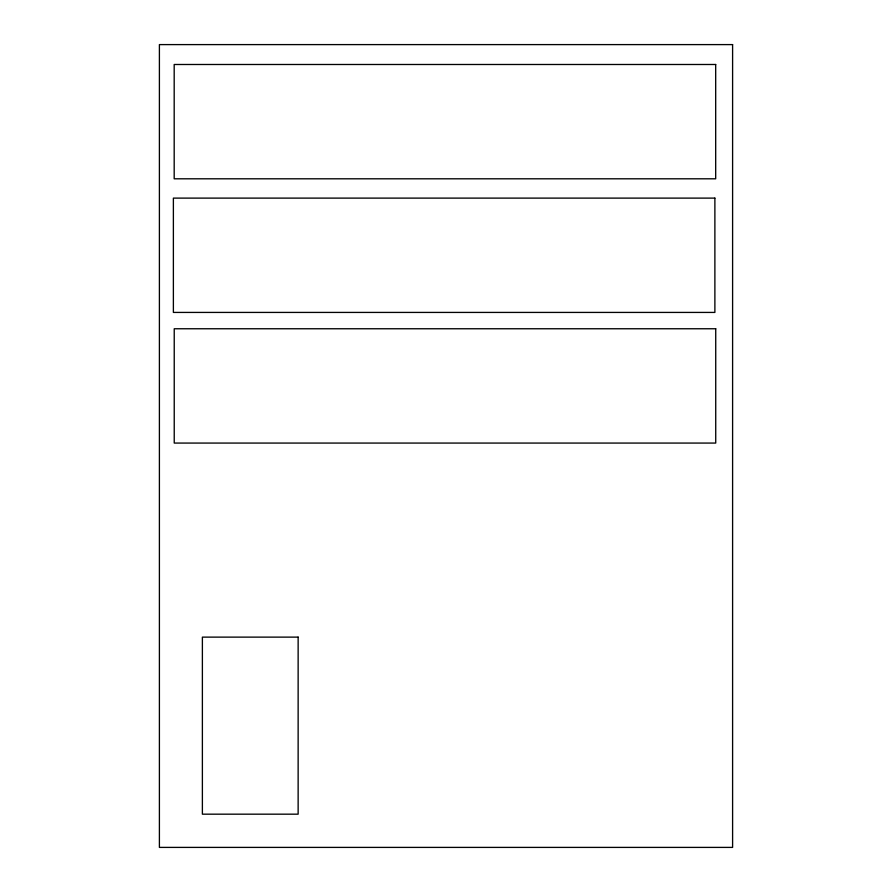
<?xml version="1.0" encoding="UTF-8"?>
<svg xmlns="http://www.w3.org/2000/svg" width="892" height="892" viewBox="0 0 892 892"><rect width="100%" height="100%" fill="white"/><g stroke="black" fill="none" stroke-linecap="round" stroke-linejoin="round"><path stroke-width="1.34" d="M732.6 44.6L159.4 44.6L159.4 847.4L732.6 847.4L732.6 44.6M715.685 64.492L174.185 64.492L174.185 178.801L715.685 178.801L715.685 64.492M714.882 198.113L173.382 198.113L173.382 312.423L714.882 312.423L714.882 198.113M715.73 328.758L174.23 328.758L174.23 443.068L715.73 443.068L715.73 328.758M298.14 637.122L202.384 637.122L202.384 814.173L298.14 814.173L298.14 637.122"/></g></svg>
